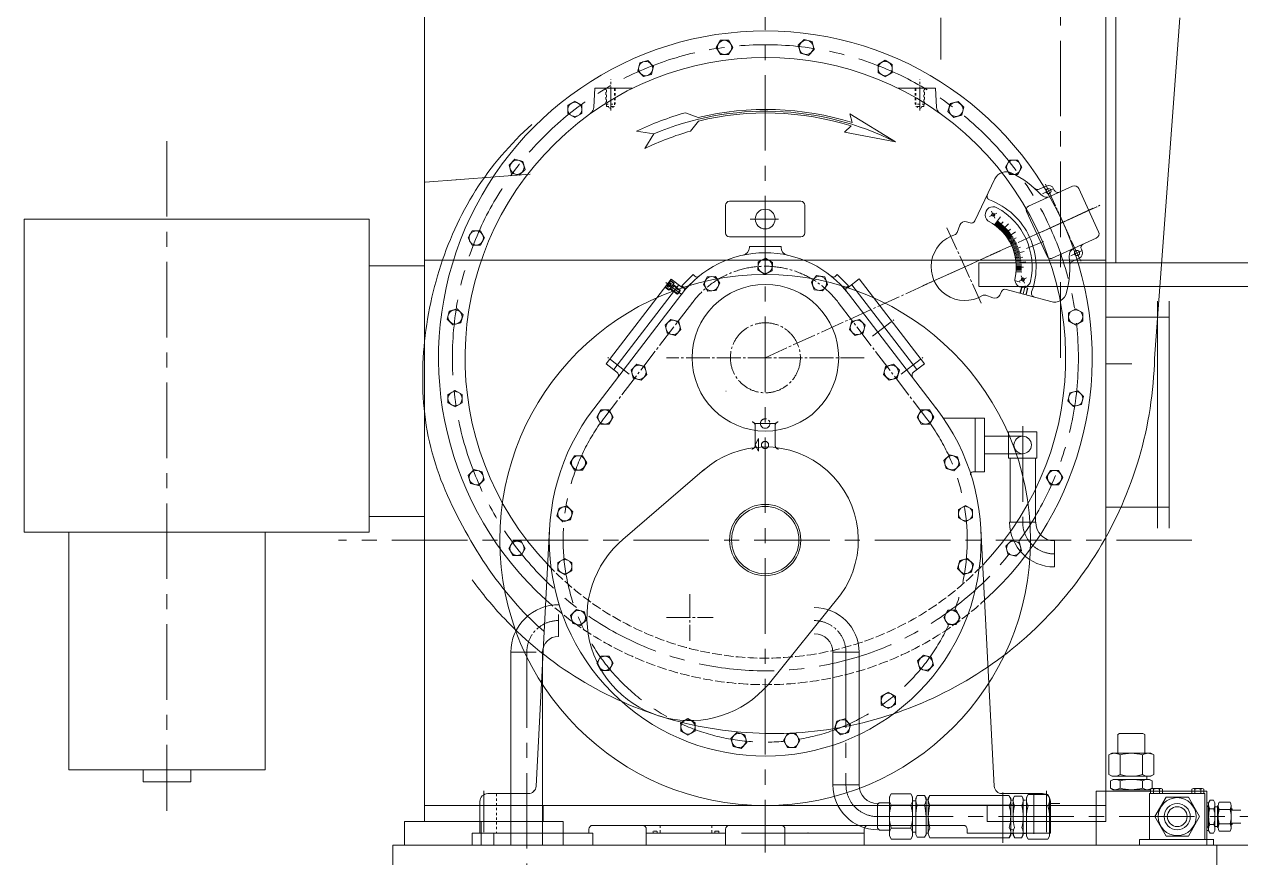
# Model space of a CAD drawing. Header units: inches. Extents: x 0 to 26418, y 0 to 20128.
# Drawn here: x 5427 to 6962, y 3793 to 4846 of the extents above; entities that cross this region are included whole.
import ezdxf

# ---------------------------------------------------------------- set-up
doc = ezdxf.new("R2010")
doc.units = ezdxf.units.IN
doc.header["$MEASUREMENT"] = 0
for name, pattern in [('ACAD_ISO02W100', [15, 12, -3]), ('CENTER', [50.8, 31.75, -6.35, 6.35, -6.35]), ('EB_DASH', [6, 3, -3]), ('EB_DASHDOT', [39, 30, -3, 3, -3]), ('EB_DASHDOTDOT', [45, 30, -3, 3, -3, 3, -3])]:
    doc.linetypes.add(name, pattern=pattern)
for name, color, linetype, lineweight in [('CAXA0', 7, 'Continuous', 5), ('CAXA1', 5, 'CENTER', 5), ('CAXAEB0', 7, 'Continuous', 5), ('CAXA中心线层', 5, 'CENTER', 5), ('CAXA细实线层', 7, 'Continuous', 5), ('CAXA虚线层', 96, 'EB_DASH', 5)]:
    doc.layers.add(name, color=color, linetype=linetype, lineweight=lineweight)

msp = doc.modelspace()

# ---------------------------------------------------------------- linework, layer by layer
at = {"color": 7, "lineweight": 5}
for p, q in [((6804.47, 5545.35), (6804.47, 4545.35)), ((5932.07, 3840.35), (5932.07, 5445.35)), ((6792.07, 3840.35), (6792.07, 5445.35)), ((6305.58, 4825.97), (6300.39, 4816.97)), ((6315.97, 4825.97), (6305.58, 4825.97)), ((6321.17, 4816.97), (6315.97, 4825.97)), ((6411.2, 4827.01), (6403.86, 4819.66)), ((6421.24, 4824.32), (6411.2, 4827.01)), ((6423.93, 4814.28), (6421.24, 4824.32)), ((6300.39, 4816.97), (6305.58, 4807.97)), ((6305.58, 4807.97), (6315.97, 4807.97)), ((6315.97, 4807.97), (6321.17, 4816.97)), ((6403.86, 4819.66), (6406.54, 4809.63)), ((6406.54, 4809.63), (6416.58, 4806.94)), ((6416.58, 4806.94), (6423.93, 4814.28)), ((6203.83, 4797.63), (6201.14, 4787.6)), ((6213.87, 4800.32), (6203.83, 4797.63)), ((6221.21, 4792.98), (6213.87, 4800.32)), ((6218.52, 4782.94), (6221.21, 4792.98)), ((6513.5, 4800.68), (6504.5, 4795.48)), ((6504.5, 4795.48), (6504.5, 4785.09)), ((6522.5, 4795.48), (6513.5, 4800.68)), ((6522.5, 4785.09), (6522.5, 4795.48)), ((6201.14, 4787.6), (6208.49, 4780.25)), ((6208.49, 4780.25), (6218.52, 4782.94)), ((6504.5, 4785.09), (6513.5, 4779.89)), ((6513.5, 4779.89), (6522.5, 4785.09)), ((6121.87, 4749.12), (6112.87, 4743.92)), ((6112.87, 4743.92), (6112.87, 4733.53)), ((6130.87, 4743.92), (6121.87, 4749.12)), ((6130.87, 4733.53), (6130.87, 4743.92)), ((6595.45, 4746.08), (6592.76, 4736.04)), ((6605.49, 4748.77), (6595.45, 4746.08)), ((6612.83, 4741.42), (6605.49, 4748.77)), ((6112.87, 4733.53), (6121.87, 4728.34)), ((6121.87, 4728.34), (6130.87, 4733.53)), ((6592.76, 4736.04), (6600.11, 4728.69)), ((6600.11, 4728.69), (6610.14, 4731.38)), ((6610.14, 4731.38), (6612.83, 4741.42)), ((6046.27, 4675.85), (6038.92, 4668.5)), ((6038.92, 4668.5), (6041.61, 4658.47)), ((6056.31, 4673.16), (6046.27, 4675.85)), ((6059, 4663.12), (6056.31, 4673.16)), ((6670.51, 4674.81), (6665.32, 4665.81)), ((6680.91, 4674.81), (6670.51, 4674.81)), ((6686.1, 4665.81), (6680.91, 4674.81)), ((6041.61, 4658.47), (6051.65, 4655.78)), ((6051.65, 4655.78), (6059, 4663.12)), ((6665.32, 4665.81), (6670.51, 4656.81)), ((6670.51, 4656.81), (6680.91, 4656.81)), ((6680.91, 4656.81), (6686.1, 4665.81)), ((5862.07, 4600.35), (5427.07, 4600.35)), ((5427.07, 4600.35), (5427.07, 4205.35)), ((5862.07, 4205.35), (5862.07, 4600.35)), ((5992.21, 4585.51), (5987.01, 4576.51)), ((5987.01, 4576.51), (5992.21, 4567.51)), ((6002.6, 4585.51), (5992.21, 4585.51)), ((6007.8, 4576.51), (6002.6, 4585.51)), ((6002.6, 4567.51), (6007.8, 4576.51)), ((5992.21, 4567.51), (6002.6, 4567.51)), ((6792.07, 4548.63), (5932.07, 4548.63)), ((6353.35, 4546.51), (6352.81, 4536.14)), ((6362.61, 4551.23), (6353.35, 4546.51)), ((6371.33, 4545.57), (6362.61, 4551.23)), ((6370.78, 4535.19), (6371.33, 4545.57)), ((7232.07, 4545.35), (6631.82, 4545.35)), ((6631.82, 4545.35), (6631.82, 4515.35)), ((5932.07, 4541.25), (5862.07, 4541.25)), ((6352.81, 4536.14), (6361.52, 4530.48)), ((6361.52, 4530.48), (6370.78, 4535.19)), ((6426.88, 4529.03), (6420.34, 4520.95)), ((6437.15, 4527.4), (6426.88, 4529.03)), ((6288.78, 4527.51), (6284.06, 4518.25)), ((6284.06, 4518.25), (6289.72, 4509.54)), ((6299.16, 4528.06), (6288.78, 4527.51)), ((6304.82, 4519.34), (6299.16, 4528.06)), ((6300.1, 4510.08), (6304.82, 4519.34)), ((6420.34, 4520.95), (6424.07, 4511.25)), ((6434.33, 4509.63), (6440.87, 4517.7)), ((6440.87, 4517.7), (6437.15, 4527.4)), ((7232.07, 4515.35), (6632.07, 4515.35)), ((6289.72, 4509.54), (6300.1, 4510.08)), ((6424.07, 4511.25), (6434.33, 4509.63)), ((5963.37, 4484.26), (5960.68, 4474.22)), ((5973.4, 4486.95), (5963.37, 4484.26)), ((5980.75, 4479.6), (5973.4, 4486.95)), ((6753.96, 4487.3), (6744.96, 4482.11)), ((6762.96, 4482.11), (6753.96, 4487.3)), ((6857.07, 4496.64), (6857.07, 4210.28)), ((6872.07, 4496.64), (6872.07, 4210.28)), ((5960.68, 4474.22), (5968.03, 4466.87)), ((5968.03, 4466.87), (5978.06, 4469.56)), ((5978.06, 4469.56), (5980.75, 4479.6)), ((6235.73, 4466.29), (6243.08, 4473.64)), ((6243.08, 4473.64), (6253.12, 4470.95)), ((6253.12, 4470.95), (6255.81, 4460.91)), ((6471.03, 4470.95), (6468.34, 4460.91)), ((6481.06, 4473.64), (6471.03, 4470.95)), ((6488.41, 4466.29), (6481.06, 4473.64)), ((6744.96, 4482.11), (6744.96, 4471.72)), ((6744.96, 4471.72), (6753.96, 4466.52)), ((6753.96, 4466.52), (6762.96, 4471.72)), ((6762.96, 4471.72), (6762.96, 4482.11)), ((6872.07, 4476.57), (6792.07, 4476.57)), ((6238.42, 4456.26), (6235.73, 4466.29)), ((6248.46, 4453.57), (6238.42, 4456.26)), ((6255.81, 4460.91), (6248.46, 4453.57)), ((6468.34, 4460.91), (6475.68, 4453.57)), ((6475.68, 4453.57), (6485.72, 4456.26)), ((6485.72, 4456.26), (6488.41, 4466.29)), ((6192.73, 4409.79), (6200.08, 4417.14)), ((6195.42, 4399.75), (6192.73, 4409.79)), ((6200.08, 4417.14), (6210.12, 4414.45)), ((6210.12, 4414.45), (6212.81, 4404.41)), ((6514.02, 4414.45), (6511.33, 4404.41)), ((6524.06, 4417.14), (6514.02, 4414.45)), ((6531.41, 4409.79), (6524.06, 4417.14)), ((6528.72, 4399.75), (6531.41, 4409.79)), ((6791.95, 4417.91), (6824.95, 4417.91)), ((6205.46, 4397.06), (6195.42, 4399.75)), ((6212.81, 4404.41), (6205.46, 4397.06)), ((6511.33, 4404.41), (6518.68, 4397.06)), ((6518.68, 4397.06), (6528.72, 4399.75)), ((5970.71, 4384.19), (5961.71, 4378.99)), ((5961.71, 4378.99), (5961.71, 4368.6)), ((5979.71, 4378.99), (5970.71, 4384.19)), ((5979.71, 4368.6), (5979.71, 4378.99)), ((6746.61, 4381.14), (6743.92, 4371.11)), ((6756.65, 4383.83), (6746.61, 4381.14)), ((6763.99, 4376.49), (6756.65, 4383.83)), ((6761.3, 4366.45), (6763.99, 4376.49)), ((5961.71, 4368.6), (5970.71, 4363.4)), ((5970.71, 4363.4), (5979.71, 4368.6)), ((6743.92, 4371.11), (6751.27, 4363.76)), ((6751.27, 4363.76), (6761.3, 4366.45)), ((6149.42, 4350.56), (6154.62, 4359.56)), ((6154.62, 4341.56), (6149.42, 4350.56)), ((6154.62, 4359.56), (6165.01, 4359.56)), ((6165.01, 4359.56), (6170.21, 4350.56)), ((6170.21, 4350.56), (6165.01, 4341.56)), ((6559.13, 4359.56), (6553.93, 4350.56)), ((6553.93, 4350.56), (6559.13, 4341.56)), ((6569.52, 4359.56), (6559.13, 4359.56)), ((6574.72, 4350.56), (6569.52, 4359.56)), ((6569.52, 4341.56), (6574.72, 4350.56)), ((6165.01, 4341.56), (6154.62, 4341.56)), ((6559.13, 4341.56), (6569.52, 4341.56)), ((6121.23, 4301.72), (6116.04, 4292.72)), ((6131.62, 4301.72), (6121.23, 4301.72)), ((6136.82, 4292.72), (6131.62, 4301.72)), ((6594.95, 4302.96), (6587.6, 4295.61)), ((6604.99, 4300.27), (6594.95, 4302.96)), ((6607.68, 4290.23), (6604.99, 4300.27)), ((5994.71, 4284.23), (5987.36, 4276.88)), ((6004.75, 4281.54), (5994.71, 4284.23)), ((6116.04, 4292.72), (6121.23, 4283.72)), ((6121.23, 4283.72), (6131.62, 4283.72)), ((6131.62, 4283.72), (6136.82, 4292.72)), ((6587.6, 4295.61), (6590.29, 4285.57)), ((6590.29, 4285.57), (6600.33, 4282.88)), ((6600.33, 4282.88), (6607.68, 4290.23)), ((6722.07, 4283.19), (6716.88, 4274.19)), ((6732.46, 4283.19), (6722.07, 4283.19)), ((6737.66, 4274.19), (6732.46, 4283.19)), ((5987.36, 4276.88), (5990.05, 4266.85)), ((6000.09, 4264.16), (6007.44, 4271.5)), ((6007.44, 4271.5), (6004.75, 4281.54)), ((6716.88, 4274.19), (6722.07, 4265.19)), ((6732.46, 4265.19), (6737.66, 4274.19)), ((5990.05, 4266.85), (6000.09, 4264.16)), ((6722.07, 4265.19), (6732.46, 4265.19)), ((6111.92, 4238.45), (6101.88, 4235.76)), ((6119.26, 4231.1), (6111.92, 4238.45)), ((6614.9, 4239.02), (6605.9, 4233.82)), ((6623.9, 4233.82), (6614.9, 4239.02)), ((6872.07, 4236.98), (6792.07, 4236.98)), ((5932.07, 4224.93), (5862.07, 4224.93)), ((6101.88, 4235.76), (6099.19, 4225.72)), ((6099.19, 4225.72), (6106.54, 4218.37)), ((6116.57, 4221.06), (6119.26, 4231.1)), ((6605.9, 4233.82), (6605.9, 4223.43)), ((6605.9, 4223.43), (6614.9, 4218.23)), ((6614.9, 4218.23), (6623.9, 4223.43)), ((6623.9, 4223.43), (6623.9, 4233.82)), ((6106.54, 4218.37), (6116.57, 4221.06)), ((5427.07, 4205.35), (5862.07, 4205.35)), ((5483.25, 4205.35), (5483.25, 3905.35)), ((5730.9, 4205.35), (5730.9, 3905.35)), ((6043.76, 4193.89), (6038.57, 4184.89)), ((6054.16, 4193.89), (6043.76, 4193.89)), ((6059.35, 4184.89), (6054.16, 4193.89)), ((6673.02, 4194.93), (6665.67, 4187.58)), ((6683.06, 4192.24), (6673.02, 4194.93)), ((6685.75, 4182.2), (6683.06, 4192.24)), ((6038.57, 4184.89), (6043.76, 4175.89)), ((6043.76, 4175.89), (6054.16, 4175.89)), ((6054.16, 4175.89), (6059.35, 4184.89)), ((6665.67, 4187.58), (6668.36, 4177.54)), ((6668.36, 4177.54), (6678.4, 4174.85)), ((6678.4, 4174.85), (6685.75, 4182.2)), ((6109.25, 4172.23), (6100.25, 4167.03)), ((6100.25, 4167.03), (6100.25, 4156.64)), ((6118.25, 4167.03), (6109.25, 4172.23)), ((6118.25, 4156.64), (6118.25, 4167.03)), ((6607.58, 4169.4), (6604.89, 4159.36)), ((6617.61, 4172.09), (6607.58, 4169.4)), ((6624.96, 4164.74), (6617.61, 4172.09)), ((6622.27, 4154.7), (6624.96, 4164.74)), ((6100.25, 4156.64), (6109.25, 4151.44)), ((6109.25, 4151.44), (6118.25, 4156.64)), ((6604.89, 4159.36), (6612.23, 4152.01)), ((6612.23, 4152.01), (6622.27, 4154.7)), ((6123.82, 4107.58), (6116.47, 4100.23)), ((6116.47, 4100.23), (6119.16, 4090.19)), ((6133.86, 4104.89), (6123.82, 4107.58)), ((6136.55, 4094.85), (6133.86, 4104.89)), ((6592.52, 4106.74), (6587.33, 4097.74)), ((6602.92, 4106.74), (6592.52, 4106.74)), ((6608.11, 4097.74), (6602.92, 4106.74)), ((6119.16, 4090.19), (6129.2, 4087.5)), ((6129.2, 4087.5), (6136.55, 4094.85)), ((6587.33, 4097.74), (6592.52, 4088.74)), ((6592.52, 4088.74), (6602.92, 4088.74)), ((6602.92, 4088.74), (6608.11, 4097.74)), ((6154.63, 4048.9), (6149.43, 4039.9)), ((6149.43, 4039.9), (6154.63, 4030.9)), ((6165.02, 4048.9), (6154.63, 4048.9)), ((6170.22, 4039.9), (6165.02, 4048.9)), ((6165.02, 4030.9), (6170.22, 4039.9)), ((6561.77, 4050.11), (6554.42, 4042.76)), ((6554.42, 4042.76), (6557.11, 4032.72)), ((6571.81, 4047.42), (6561.77, 4050.11)), ((6567.15, 4030.03), (6574.5, 4037.38)), ((6574.5, 4037.38), (6571.81, 4047.42)), ((6154.63, 4030.9), (6165.02, 4030.9)), ((6557.11, 4032.72), (6567.15, 4030.03)), ((6517.41, 4003.37), (6508.41, 3998.17)), ((6508.41, 3998.17), (6508.41, 3987.78)), ((6526.41, 3998.17), (6517.41, 4003.37)), ((6526.41, 3987.78), (6526.41, 3998.17)), ((6508.41, 3987.78), (6517.41, 3982.59)), ((6517.41, 3982.59), (6526.41, 3987.78)), ((6264.59, 3969.98), (6255.59, 3964.78)), ((6255.59, 3964.78), (6255.59, 3954.39)), ((6273.59, 3964.78), (6264.59, 3969.98)), ((6273.59, 3954.39), (6273.59, 3964.78)), ((6452.42, 3967.02), (6449.73, 3956.98)), ((6462.46, 3969.71), (6452.42, 3967.02)), ((6469.8, 3962.36), (6462.46, 3969.71)), ((6467.11, 3952.32), (6469.8, 3962.36)), ((6255.59, 3954.39), (6264.59, 3949.19)), ((6264.59, 3949.19), (6273.59, 3954.39)), ((6326.21, 3952.42), (6318.86, 3945.07)), ((6336.25, 3949.73), (6326.21, 3952.42)), ((6338.94, 3939.69), (6336.25, 3949.73)), ((6390.27, 3951.41), (6385.08, 3942.41)), ((6400.67, 3951.41), (6390.27, 3951.41)), ((6405.86, 3942.41), (6400.67, 3951.41)), ((6449.73, 3956.98), (6457.08, 3949.63)), ((6457.08, 3949.63), (6467.11, 3952.32)), ((6318.86, 3945.07), (6321.55, 3935.03)), ((6321.55, 3935.03), (6331.59, 3932.34)), ((6331.59, 3932.34), (6338.94, 3939.69)), ((6385.08, 3942.41), (6390.27, 3933.41)), ((6390.27, 3933.41), (6400.67, 3933.41)), ((6400.67, 3933.41), (6405.86, 3942.41)), ((5730.9, 3905.35), (5483.25, 3905.35)), ((5577.07, 3890.35), (5577.07, 3905.35)), ((5637.07, 3905.35), (5637.07, 3890.35)), ((5637.07, 3890.35), (5577.07, 3890.35)), ((6792.07, 3860.35), (5932.07, 3860.35)), ((6082.07, 3840.35), (6082.07, 3860.35)), ((6642.07, 3840.35), (6642.07, 3860.35)), ((5907.07, 3840.35), (6107.07, 3840.35)), ((5907.07, 3840.35), (5907.07, 3810.35)), ((6082.07, 3840.35), (5932.07, 3840.35)), ((6107.07, 3840.35), (6107.07, 3810.35)), ((6792.07, 3840.35), (6642.07, 3840.35)), ((6822.07, 3810.35), (7072.07, 3810.35))]:
    msp.add_line(p, q, dxfattribs=at)
for centre, radius in [((6310.78, 4816.97), 9), ((6413.89, 4816.97), 9), ((6211.18, 4790.29), 9), ((6513.5, 4790.29), 9), ((6121.87, 4738.73), 9), ((6602.8, 4738.73), 9), ((6048.96, 4665.81), 9), ((6675.71, 4665.81), 9), ((5997.4, 4576.51), 9), ((6362.07, 4540.85), 9), ((6362.07, 4195.35), 335), ((6294.44, 4518.8), 9), ((6430.61, 4519.33), 9), ((5970.71, 4476.91), 9), ((6753.96, 4476.91), 9), ((6245.77, 4463.6), 9), ((6478.37, 4463.6), 9), ((6202.77, 4407.1), 9), ((6521.37, 4407.1), 9), ((5970.71, 4373.8), 9), ((6753.96, 4373.8), 9), ((6159.81, 4350.56), 9), ((6564.33, 4350.56), 9), ((6126.43, 4292.72), 9), ((6597.64, 4292.92), 9), ((5997.4, 4274.19), 9), ((6727.27, 4274.19), 9), ((6109.23, 4228.41), 9), ((6362.07, 4195.35), 45), ((6362.07, 4195.35), 42.5), ((6614.9, 4228.62), 9), ((6048.96, 4184.89), 9), ((6675.71, 4184.89), 9), ((6109.25, 4161.84), 9), ((6614.92, 4162.05), 9), ((6126.51, 4097.54), 9), ((6597.72, 4097.74), 9), ((6159.82, 4039.9), 9), ((6564.46, 4040.07), 9), ((6517.41, 3992.98), 9), ((6264.59, 3959.58), 9), ((6459.77, 3959.67), 9), ((6328.9, 3942.38), 9), ((6395.47, 3942.41), 9)]:
    msp.add_circle(centre, radius, dxfattribs=at)
at = {"color": 7, "linetype": 'ACAD_ISO02W100', "lineweight": 5}
for radius, start, end in [(379, 223.53538, 316.35627), (412.5, 227.79919, 312.10754)]:
    msp.add_arc((6362.34, 4425.35), radius, start, end, dxfattribs=at)
at = {"layer": 'CAXA0', "color": 7, "lineweight": 5}
for p, q in [((6853.53, 4424.32), (6885.29, 4854.35)), ((6147.07, 4765.35), (6145.82, 4741.46)), ((6147.07, 4765.35), (6194.35, 4765.35)), ((6577.07, 4765.35), (6529.79, 4765.35)), ((6577.07, 4765.35), (6578.32, 4741.46)), ((6065.59, 4656.92), (5933.07, 4647.14)), ((6626.78, 4598.19), (6651.88, 4651.01)), ((6749.98, 4641.85), (6694.5, 4616.47)), ((6716.87, 4642.1), (6707.8, 4637.95)), ((6726.15, 4638.64), (6726.98, 4636.83)), ((6757.93, 4638.89), (6782.89, 4584.32)), ((6407.07, 4622.85), (6317.07, 4622.85)), ((6312.07, 4617.85), (6312.07, 4582.85)), ((6412.07, 4617.85), (6412.07, 4582.85)), ((6692.04, 4609.84), (6717.83, 4553.46)), ((6607.54, 4592.58), (6604.19, 4583.58)), ((6615.97, 4596.89), (6620.94, 4595.52)), ((6407.07, 4577.85), (6317.07, 4577.85)), ((6779.93, 4576.37), (6724.45, 4551)), ((6761.92, 4560.44), (6761.09, 4562.26)), ((6758.47, 4551.16), (6749.39, 4547.01)), ((6271.2, 4530.36), (6257.06, 4516.22)), ((6273.13, 4528.44), (6271.2, 4530.36)), ((6451.01, 4528.44), (6452.93, 4530.36)), ((6452.93, 4530.36), (6467.07, 4516.22)), ((6243.58, 4524.74), (6161.46, 4417.6)), ((6171.14, 4410.51), (6253.11, 4517.44)), ((6235.62, 4514.47), (6240.38, 4510.82)), ((6240.38, 4510.82), (6247.07, 4519.55)), ((6242.31, 4523.2), (6247.07, 4519.55)), ((6257.48, 4514.09), (6243.58, 4524.74)), ((6245.86, 4517.96), (6250.67, 4514.27)), ((6258.98, 4514.29), (6257.06, 4516.22)), ((6465.15, 4514.29), (6467.07, 4516.22)), ((6466.93, 4514.21), (6480.82, 4524.86)), ((6553.26, 4410.62), (6471.3, 4517.56)), ((6480.82, 4524.86), (6562.95, 4417.71)), ((6256.9, 4505.96), (6145.8, 4361)), ((6241.6, 4512.4), (6246.42, 4508.71)), ((6467.22, 4505.97), (6578.34, 4361.02)), ((6649.52, 4500.83), (6640.51, 4504.18)), ((6658.28, 4504.38), (6660.49, 4509.04)), ((6666.34, 4511.71), (6722.71, 4496.17)), ((6174.95, 4407.26), (6161.46, 4417.6)), ((6549.46, 4407.37), (6562.95, 4417.71)), ((6586.46, 4349.35), (6627.11, 4349.35)), ((6627.07, 4349.35), (6627.07, 4281.35)), ((6627.08, 4349.35), (6627.08, 4281.35)), ((6639.07, 4349.35), (6639.07, 4281.35)), ((6627.08, 4341.35), (6627.08, 4289.35)), ((6669.07, 4331.85), (6669.07, 4298.85)), ((6705.07, 4331.85), (6669.07, 4331.85)), ((6700.58, 4331.85), (6680.08, 4331.85)), ((6705.07, 4331.85), (6705.07, 4298.85)), ((6705.07, 4298.85), (6669.07, 4298.85)), ((6285.64, 4284.59), (6182.51, 4196.25)), ((6624.16, 4281.35), (6627.11, 4281.35)), ((6089.95, 4209.49), (6072.93, 3884.83)), ((6634.2, 4209.49), (6651.22, 3884.83)), ((6457.25, 4126.19), (6365.78, 4012.83)), ((6041.14, 4054.02), (6041.14, 3810.35)), ((6081.09, 4053.75), (6081.09, 3810.35)), ((6447.53, 4053.71), (6480.53, 4053.71)), ((6447.53, 4053.71), (6447.53, 3886.37)), ((6480.53, 4053.71), (6480.53, 3886.37)), ((6809.41, 3951.33), (6807.08, 3949.99)), ((6807.08, 3949.99), (6807.08, 3926.33)), ((6838.74, 3951.33), (6809.41, 3951.33)), ((6838.74, 3951.33), (6841.08, 3949.99)), ((6841.08, 3949.99), (6841.08, 3926.33)), ((6799.57, 3926.33), (6795.78, 3924.14)), ((6795.78, 3924.14), (6795.78, 3899.52)), ((6799.57, 3926.33), (6807.08, 3926.33)), ((6848.59, 3926.33), (6799.57, 3926.33)), ((6809.93, 3924.14), (6809.93, 3899.52)), ((6838.24, 3924.14), (6838.24, 3899.52)), ((6848.59, 3926.33), (6852.38, 3924.14)), ((6852.38, 3924.14), (6852.38, 3899.52)), ((6848.59, 3897.33), (6852.38, 3899.52)), ((6480.53, 3886.37), (6447.53, 3886.37)), ((6801.07, 3893.33), (6797.77, 3891.43)), ((6797.77, 3891.43), (6797.77, 3882.24)), ((6799.57, 3897.33), (6848.59, 3897.33)), ((6801.08, 3893.33), (6847.08, 3893.33)), ((6809.93, 3891.43), (6809.93, 3882.24)), ((6838.24, 3891.43), (6838.24, 3882.24)), ((6843.58, 3897.33), (6843.58, 3893.33)), ((6847.08, 3893.33), (6850.38, 3891.43)), ((6850.38, 3891.43), (6850.38, 3882.24)), ((6519.03, 3871.17), (6521.22, 3874.96)), ((6519.03, 3871.17), (6519.03, 3863.66)), ((6519.03, 3846.66), (6519.03, 3871.17)), ((6521.22, 3874.96), (6545.84, 3874.96)), ((6548.03, 3871.17), (6545.84, 3874.96)), ((6548.03, 3866.16), (6548.03, 3871.17)), ((6548.03, 3871.17), (6548.03, 3821.56)), ((6552.03, 3869.66), (6553.94, 3872.96)), ((6552.03, 3846.65), (6552.03, 3869.66)), ((6552.03, 3866.16), (6552.03, 3869.66)), ((6552.03, 3869.66), (6552.03, 3846.66)), ((6553.94, 3872.96), (6563.13, 3872.96)), ((6565.03, 3869.66), (6563.13, 3872.96)), ((6565.03, 3869.66), (6565.03, 3863.16)), ((6565.03, 3830.15), (6565.03, 3869.66)), ((6567.93, 3869.66), (6569.84, 3872.96)), ((6567.93, 3846.65), (6567.93, 3869.66)), ((6567.93, 3869.66), (6567.93, 3846.66)), ((6567.93, 3866.16), (6567.93, 3869.66)), ((6670.05, 3872.96), (6569.84, 3872.96)), ((6661.2, 3875.35), (6712.07, 3875.35)), ((6662.07, 3876.79), (6662.07, 3813.29)), ((6671.96, 3869.07), (6670.05, 3872.37)), ((6671.96, 3846.07), (6671.96, 3869.07)), ((6671.96, 3869.07), (6671.96, 3862.57)), ((6671.96, 3830.65), (6671.96, 3869.07)), ((6674.83, 3869.07), (6676.74, 3872.37)), ((6674.83, 3846.07), (6674.83, 3869.07)), ((6674.83, 3865.57), (6674.83, 3869.07)), ((6674.83, 3869.07), (6674.83, 3846.07)), ((6674.83, 3846.07), (6674.83, 3869.07)), ((6685.93, 3872.37), (6676.74, 3872.37)), ((6687.83, 3869.07), (6685.93, 3872.37)), ((6687.83, 3846.07), (6687.83, 3869.07)), ((6687.83, 3869.07), (6687.83, 3862.57)), ((6687.83, 3829.57), (6687.83, 3869.07)), ((6691.86, 3870.58), (6694.05, 3874.37)), ((6691.86, 3865.57), (6691.86, 3870.58)), ((6691.86, 3870.58), (6691.86, 3826.57)), ((6718.67, 3874.37), (6694.05, 3874.37)), ((6701.05, 3874.77), (6701.05, 3824.77)), ((6720.86, 3870.58), (6718.67, 3874.37)), ((6720.86, 3870.58), (6720.86, 3863.07)), ((6720.86, 3846.07), (6720.86, 3870.58)), ((6919.63, 3878.34), (6779.63, 3878.34)), ((6779.63, 3878.34), (6779.63, 3810.33)), ((6801.07, 3880.34), (6797.77, 3882.24)), ((6847.08, 3880.34), (6801.08, 3880.34)), ((6847.08, 3880.34), (6850.38, 3882.24)), ((6917.08, 3875.33), (6847.08, 3875.33)), ((6847.08, 3875.33), (6847.08, 3817.33)), ((6867.93, 3870.84), (6853.78, 3846.34)), ((6896.23, 3870.84), (6867.93, 3870.84)), ((6910.38, 3846.34), (6896.23, 3870.84)), ((6917.08, 3875.33), (6917.08, 3817.33)), ((6919.63, 3878.34), (6919.63, 3810.33)), ((6002.07, 3865.35), (6002.07, 3824.92)), ((6506.03, 3863.66), (6519.03, 3863.66)), ((6521.22, 3860.81), (6545.84, 3860.81)), ((6548.03, 3866.16), (6552.03, 3866.16)), ((6553.94, 3860.81), (6563.13, 3860.81)), ((6567.93, 3867.65), (6565, 3867.65)), ((6567.93, 3825.65), (6567.93, 3867.65)), ((6569.84, 3860.81), (6670.05, 3860.81)), ((6674.86, 3867.07), (6671.93, 3867.07)), ((6674.83, 3862.57), (6671.96, 3861.49)), ((6676.74, 3860.22), (6685.93, 3860.22)), ((6690.73, 3867.07), (6687.8, 3867.07)), ((6718.67, 3860.22), (6694.05, 3860.22)), ((6733.86, 3863.07), (6720.86, 3863.07)), ((6722.07, 3865.35), (6722.07, 3825.35)), ((6921.68, 3863.81), (6919.68, 3863.81)), ((6919.68, 3831.59), (6919.68, 3861.38)), ((6919.68, 3858.81), (6921.68, 3859.78)), ((6921.68, 3863.81), (6923.57, 3867.09)), ((6921.68, 3864.31), (6921.68, 3828.31)), ((6921.68, 3843.31), (6921.68, 3863.81)), ((6921.68, 3831.59), (6921.68, 3861.38)), ((6921.68, 3861.03), (6921.68, 3846.31)), ((6928.22, 3856.13), (6923.17, 3856.13)), ((6928.18, 3856.13), (6923.17, 3856.13)), ((6923.57, 3867.09), (6927.78, 3867.09)), ((6929.72, 3863.74), (6927.78, 3867.09)), ((6929.72, 3863.74), (6929.72, 3828.88)), ((6932.72, 3858.61), (6929.76, 3858.61)), ((6932.72, 3832.81), (6932.72, 3859.81)), ((6932.72, 3859.81), (6933.73, 3859.81)), ((6932.76, 3859.81), (6933.72, 3859.81)), ((6933.72, 3860.17), (6933.72, 3846.31)), ((6950.26, 3860.17), (6950.26, 3832.45)), ((6950.26, 3856.31), (6951.26, 3856.31)), ((6951.26, 3856.31), (6951.26, 3854.31)), ((6951.26, 3854.31), (6962.26, 3854.31)), ((6519.03, 3822.15), (6519.03, 3846.36)), ((6552.03, 3823.66), (6552.03, 3846.36)), ((6720.86, 3821.57), (6720.86, 3846.07)), ((6853.78, 3846.34), (6867.93, 3821.83)), ((6896.23, 3821.83), (6910.38, 3846.34)), ((6933.72, 3832.45), (6933.72, 3846.31)), ((6951.26, 3838.31), (6951.26, 3836.31)), ((6951.26, 3838.31), (6962.26, 3838.31)), ((6144.57, 3825.35), (5992.07, 3825.35)), ((6107.07, 3825.35), (6002.07, 3825.35)), ((6019.57, 3825.35), (6019.57, 3810.35)), ((6102.11, 3825.36), (6029.61, 3825.36)), ((6040.6, 3825.35), (6029.61, 3825.35)), ((6102.11, 3825.36), (6034.61, 3825.36)), ((6139.57, 3830.35), (6139.57, 3825.35)), ((6144.37, 3835.35), (6612.07, 3835.35)), ((6579.57, 3835.35), (6144.57, 3835.35)), ((6144.57, 3825.35), (6144.57, 3810.35)), ((6212.07, 3830.35), (6212.07, 3825.35)), ((6212.07, 3825.35), (6312.07, 3825.35)), ((6312.07, 3830.35), (6312.07, 3825.35)), ((6332.07, 3825.35), (6365.06, 3825.35)), ((6362.07, 3825.35), (6487.07, 3825.35)), ((6387.07, 3830.35), (6387.07, 3810.35)), ((6487.07, 3830.35), (6487.07, 3810.35)), ((6506.03, 3829.07), (6519.03, 3829.07)), ((6521.22, 3831.92), (6545.84, 3831.92)), ((6548.03, 3826.57), (6552.03, 3826.57)), ((6552.03, 3823.66), (6553.94, 3820.36)), ((6565.03, 3823.66), (6563.13, 3820.36)), ((6565.03, 3823.66), (6565.03, 3830.16)), ((6567.93, 3825.65), (6565.03, 3825.65)), ((6617.07, 3830.35), (6617.07, 3825.35)), ((6617.07, 3825.35), (6722.07, 3825.35)), ((6671.96, 3823.07), (6670.05, 3819.77)), ((6674.83, 3825.07), (6671.93, 3825.07)), ((6674.83, 3829.57), (6671.96, 3830.65)), ((6671.96, 3823.07), (6671.96, 3830.65)), ((6674.83, 3823.07), (6674.83, 3829.57)), ((6674.83, 3823.07), (6674.83, 3829.57)), ((6674.83, 3823.07), (6676.74, 3819.77)), ((6687.83, 3823.07), (6685.97, 3819.77)), ((6687.83, 3823.07), (6687.83, 3829.57)), ((6687.83, 3829.57), (6687.83, 3823.07)), ((6690.73, 3825.07), (6687.83, 3825.07)), ((6691.86, 3821.57), (6691.86, 3826.57)), ((6919.68, 3833.81), (6921.68, 3832.84)), ((6921.68, 3828.81), (6919.68, 3828.81)), ((6921.68, 3834.01), (6921.68, 3831.59)), ((6921.68, 3828.81), (6921.68, 3834.01)), ((6921.68, 3834.01), (6921.68, 3828.81)), ((6921.68, 3828.81), (6923.57, 3825.53)), ((6928.22, 3836.5), (6923.17, 3836.5)), ((6923.57, 3825.53), (6927.78, 3825.53)), ((6929.72, 3828.88), (6927.78, 3825.53)), ((6932.72, 3834.01), (6929.76, 3834.01)), ((6932.72, 3832.81), (6933.72, 3832.81)), ((6932.76, 3832.81), (6933.73, 3832.81)), ((6950.26, 3832.45), (6950.26, 3836.31)), ((6951.26, 3836.31), (6950.26, 3836.31)), ((5892.07, 3810.35), (7232.06, 3810.33)), ((5892.07, 3810.35), (5892.07, 3785.35)), ((6519.03, 3822.15), (6521.22, 3818.36)), ((6521.22, 3817.77), (6545.84, 3817.77)), ((6548.03, 3821.56), (6545.84, 3817.77)), ((6553.94, 3820.36), (6563.13, 3820.36)), ((6670.05, 3819.77), (6569.84, 3819.77)), ((6685.93, 3819.77), (6676.74, 3819.77)), ((6685.97, 3819.77), (6676.74, 3819.77)), ((6691.86, 3821.57), (6694.05, 3817.77)), ((6718.67, 3817.77), (6694.05, 3817.77)), ((6720.86, 3821.57), (6718.67, 3817.77)), ((6762.07, 3810.35), (6971.58, 3810.35)), ((6928.12, 3817.33), (6834.58, 3817.33)), ((6834.58, 3817.33), (6834.58, 3810.33)), ((6867.93, 3821.83), (6896.23, 3821.83)), ((6927.89, 3817.33), (6927.89, 3810.33)), ((6932.07, 3810.35), (6932.07, 3785.35))]:
    msp.add_line(p, q, dxfattribs=at)
for centre, radius in [((6719.78, 4635.73), 3.25), ((6362.07, 4600.35), 12.5), ((6649.75, 4605.9), 2), ((6649.75, 4605.9), 2), ((6755.56, 4557.53), 3.25), ((6362.33, 4425.35), 92.5), ((6687.22, 4524.07), 2), ((6687.07, 4315.35), 11), ((6882.08, 3846.34), 24), ((6882.08, 3846.34), 16.5), ((6882.08, 3846.34), 12.5)]:
    msp.add_circle(centre, radius, dxfattribs=at)
for centre, radius, start, end in [((6362.34, 4425.35), 412.5, 312.10754, 227.79919), ((6362.34, 4425.35), 379, 316.35627, 223.53538), ((6666.33, 4644.14), 16, 63.30517, 154.58114), ((6614, 4540.06), 132.5, 43.4139, 63.30517), ((6705.72, 4642.49), 5, 228.15933, 294.58113), ((6719.78, 4635.73), 7, 24.58114, 114.58112), ((6731.53, 4638.91), 5, 204.58114, 294.58114), ((6752.47, 4636.39), 6, 24.58114, 114.58114), ((6317.07, 4617.85), 5, 90, 180), ((6407.07, 4617.85), 5, 0, 90), ((6647.02, 4629.13), 5, 154.58113, 249.65741), ((6614, 4540.06), 90, 339.50486, 69.65741), ((6717.51, 4637.99), 10, 223.4139, 294.58114), ((6649.75, 4605.9), 10, 61.03297, 244.98894), ((6613.93, 4540.03), 85, 347.71124, 61.41278), ((6696.58, 4611.92), 5, 114.58114, 204.58114), ((6614.1, 4590.14), 7, 74.58113, 159.58114), ((6622.26, 4600.34), 5, 254.58114, 334.58114), ((6613.93, 4540.03), 65, 347.71124, 62.00558), ((6317.07, 4582.85), 5, 180, 270), ((6407.07, 4582.85), 5, 270, 0), ((6613.98, 4540.08), 42.5, 105.77658, 301.4095), ((6599.51, 4585.33), 5, 287.74282, 339.58112), ((6777.43, 4581.83), 6, 294.58114, 24.58114), ((6755.78, 4554.33), 10, 114.58114, 185.74836), ((6755.56, 4557.53), 7, 294.58115, 24.58114), ((6765.64, 4564.34), 5, 114.58114, 204.58114), ((6362.07, 4425.35), 132.5, 37.47275, 142.88333), ((6722.37, 4555.54), 5, 204.58114, 294.58114), ((6614, 4540.06), 132.5, 345.8571, 5.74837), ((6751.47, 4542.46), 5, 114.58114, 181.00294), ((6260.52, 4518.06), 5, 232.52943, 317.6051), ((6256.16, 4511.47), 4, 320.88674, 45), ((6275.96, 4531.26), 4, 225, 309.11307), ((6448.18, 4531.26), 4, 230.88693, 315), ((6463.89, 4518.17), 5, 222.3949, 307.47057), ((6467.98, 4511.47), 4, 135, 219.11326), ((6687.22, 4524.07), 10, 167.71124, 347.71124), ((6638.77, 4499.49), 5, 69.58115, 121.41945), ((6651.96, 4507.39), 7, 249.58113, 334.58114), ((6665.01, 4506.89), 5, 74.58114, 154.58114), ((6702.98, 4506.79), 5, 159.50485, 254.58114), ((6726.96, 4511.59), 16, 254.58114, 345.8571), ((6171.91, 4403.29), 5, 322.52943, 52.52943), ((6552.5, 4403.4), 5, 127.47057, 217.47057), ((6362.07, 4195.23), 272.5, 142.53058, 37.6954), ((6362.07, 4195.35), 117.5, 323.96957, 132.26458), ((6624.16, 4278.35), 3, 90, 197.95139), ((6727.07, 4217.86), 56.5, 180, 270), ((6727.07, 4217.86), 23.5, 180, 270), ((6267.07, 4097.52), 130, 130.23496, 319.36966), ((6101.17, 4053.75), 60.03, 89.17544, 180), ((6424.03, 4053.71), 56.5, 0, 90), ((6101.17, 4053.75), 20.08, 90, 180), ((6424.03, 4053.71), 23.5, 0, 90), ((6802.85, 3913.81), 12.53, 55.61575, 124.38425), ((6824.08, 3879.51), 46.83, 90, 107.58795), ((6824.09, 3879.51), 46.83, 72.41205, 90), ((6845.31, 3913.81), 12.53, 55.61575, 124.38425), ((6802.85, 3909.86), 12.53, 235.61575, 304.38425), ((6824.08, 3944.16), 46.83, 252.41205, 270), ((6824.09, 3944.16), 46.83, 270, 287.58795), ((6845.31, 3909.86), 12.53, 235.61575, 304.38425), ((6062.95, 3885.35), 10, 270, 357), ((6504.03, 3886.37), 56.5, 180, 270), ((6504.03, 3886.37), 23.5, 180, 270), ((6661.2, 3885.35), 10, 183, 270), ((6803.85, 3882.7), 10.64, 55.17482, 124.82518), ((6824.08, 3839.84), 53.5, 90, 105.33717), ((6824.09, 3839.84), 53.5, 74.66283, 90), ((6844.31, 3882.7), 10.64, 55.17482, 124.82518), ((6012.07, 3865.35), 10, 90, 180), ((6069.6, 3878.35), 1, 0, 90), ((6531.56, 3867.88), 12.53, 145.61575, 214.38425), ((6535.5, 3867.88), 12.53, 325.61575, 34.38425), ((6562.67, 3866.88), 10.64, 145.17482, 214.82518), ((6554.39, 3866.88), 10.64, 325.17482, 34.82518), ((6578.57, 3866.88), 10.64, 145.17482, 214.82518), ((6661.32, 3866.3), 10.64, 325.17482, 34.82518), ((6685.47, 3866.3), 10.64, 145.17482, 214.82518), ((6677.19, 3866.3), 10.64, 325.17482, 34.82518), ((6704.39, 3867.3), 12.53, 145.61575, 214.38425), ((6712.07, 3865.35), 10, 0, 90), ((6708.33, 3867.3), 12.53, 325.61575, 34.38425), ((6803.85, 3890.97), 10.64, 235.17482, 304.82518), ((6824.08, 3933.83), 53.5, 254.66283, 270), ((6824.09, 3933.83), 53.5, 270, 285.33717), ((6844.31, 3890.97), 10.64, 235.17482, 304.82518), ((6565.86, 3846.66), 46.83, 162.41205, 180), ((6501.2, 3846.66), 46.83, 0, 17.58795), ((6605.53, 3846.66), 53.5, 164.66283, 180), ((6511.53, 3846.66), 53.5, 0, 15.33717), ((6621.43, 3846.66), 53.5, 164.66283, 180), ((6618.46, 3846.07), 53.5, 0, 15.33717), ((6728.33, 3846.07), 53.5, 164.66283, 180), ((6634.33, 3846.07), 53.5, 0, 15.33717), ((6738.69, 3846.07), 46.83, 162.41205, 180), ((6674.03, 3846.07), 46.83, 0, 17.58795), ((6930.49, 3861.03), 8.81, 179.98251, 213.8509), ((6930.49, 3861.03), 8.81, 180, 213.85089), ((6954.68, 3846.31), 33, 162.69712, 197.30288), ((6954.68, 3846.31), 33, 162.69712, 180), ((6920.91, 3861.03), 8.81, 326.1491, 359.99999), ((6896.72, 3846.31), 33, 342.69712, 17.30288), ((6941.76, 3860.17), 8.05, 144.96996, 215.03004), ((6963.72, 3846.31), 30, 162.06607, 180), ((6942.21, 3860.17), 8.05, 324.96996, 35.03004), ((6920.26, 3846.31), 30, 0, 17.93393), ((6565.86, 3846.07), 46.83, 180, 197.58795), ((6501.2, 3846.07), 46.83, 342.41205, 0), ((6621.43, 3846.07), 53.5, 180, 195.33717), ((6618.46, 3846.65), 53.5, 344.66283, 0), ((6728.33, 3846.65), 53.5, 180, 195.33717), ((6634.33, 3846.65), 53.5, 344.66283, 0), ((6963.72, 3846.31), 30, 180, 197.93393), ((6920.26, 3846.31), 30, 342.06607, 0), ((6144.57, 3830.35), 5, 90, 180), ((6207.07, 3830.35), 5, 0, 90), ((6317.07, 3830.35), 5, 90, 180), ((6382.07, 3830.35), 5, 0, 90), ((6492.07, 3830.35), 5, 90, 180), ((6531.56, 3824.84), 12.53, 145.61575, 214.38425), ((6535.5, 3824.84), 12.53, 325.61575, 34.38425), ((6578.57, 3825.84), 10.64, 145.17482, 214.82518), ((6612.07, 3830.35), 5, 0, 90), ((6661.32, 3826.43), 10.64, 325.17482, 34.82518), ((6685.47, 3826.43), 10.64, 145.17482, 214.82518), ((6677.19, 3826.43), 10.64, 325.17482, 34.82518), ((6930.49, 3831.59), 8.81, 146.1491, 180.01749), ((6920.91, 3831.59), 8.81, 0, 33.85091), ((6941.76, 3832.45), 8.05, 144.96996, 215.03004)]:
    msp.add_arc(centre, radius, start, end, dxfattribs=at)
for points, knots in [([(6067.56, 4719.86), (6040.45, 4695.39), (5991.8, 4638.87), (5946.16, 4536.42), (5925.92, 4425.36), (5933.32, 4310.27), (5981.05, 4205.01), (6032.53, 4127.94), (6071.28, 4090.11), (6083.15, 4079.76)], [0, 0, 0, 0, 109.8829922, 220.9444768, 333.3112665, 447.1161044, 561.5093752, 676.6818167, 723.9177044, 723.9177044, 723.9177044, 723.9177044]), ([(5992.4, 4145.16), (6004.78, 4127.94), (6044.3, 4080.09), (6125.27, 4014.93), (6238.7, 3964.5), (6362.2, 3946), (6487.01, 3959.59), (6604.59, 4005.54), (6707.64, 4079.95), (6787.3, 4180.03), (6839.49, 4297.51), (6852.41, 4382.72), (6853.57, 4425.35)], [0, 0, 0, 0, 63.6446384, 185.9295379, 308.9995278, 432.778207, 557.2414921, 682.4266609, 808.4220085, 935.1883799, 1062.7072686, 1191.0112662, 1191.0112662, 1191.0112662, 1191.0112662])]:
    msp.add_open_spline(points, degree=3, knots=knots, dxfattribs=at)
at = {"layer": 'CAXA1', "linetype": 'CENTER', "lineweight": 5, "ltscale": 3}
for p, q in [((6362.07, 5544.03), (6362.07, 3801.26)), ((6734.57, 4425.35), (6734.57, 5075.25)), ((5607.07, 4698.76), (5607.07, 3853.49)), ((6687.07, 4339.02), (6687.07, 4217.86)), ((6900.67, 4195.35), (5823.47, 4195.35)), ((6061.17, 4053.75), (6061.17, 3785.35)), ((6464.03, 4053.71), (6464.03, 3886.37)), ((6007.07, 3879.11), (6007.07, 3826.69)), ((6717.07, 3879.11), (6717.07, 3826.69)), ((6504.03, 3846.36), (7074.25, 3846.36))]:
    msp.add_line(p, q, dxfattribs=at)
msp.add_circle((6362.34, 4425.35), 395, dxfattribs=at)
for centre, radius, start, end in [((6362.07, 4195.35), 255, 142.40945, 37.50055), ((6727.07, 4217.86), 40, 180, 270.00002), ((6504.03, 3886.37), 40, 180, 270.00002)]:
    msp.add_arc(centre, radius, start, end, dxfattribs=at)
at = {"layer": 'CAXAEB0', "color": 7, "lineweight": 5}
for p, q in [((6382.09, 4565.85), (6342.09, 4565.85)), ((6342.09, 4564.66), (6342.09, 4565.85)), ((6382.09, 4564.66), (6382.09, 4565.85)), ((6241.59, 4521.75), (6236.83, 4515.55)), ((6237.01, 4514.17), (6240.75, 4511.3)), ((6240.75, 4511.3), (6246.7, 4519.06)), ((6246.7, 4519.06), (6242.96, 4521.94)), ((6243.49, 4511.58), (6247.14, 4516.35)), ((6254.72, 4510.54), (6245.55, 4517.56)), ((6251.07, 4505.77), (6241.9, 4512.8)), ((6254.72, 4510.54), (6251.07, 4505.77)), ((6251.7, 4505.86), (6251.07, 4505.77)), ((6254.8, 4509.9), (6251.7, 4505.86)), ((6254.8, 4509.9), (6254.72, 4510.54)), ((6848.57, 3875.93), (6848.57, 3881.13)), ((6861.71, 3881.73), (6850.45, 3881.73)), ((6861.71, 3875.33), (6850.45, 3875.33)), ((6852.32, 3881.13), (6852.32, 3875.93)), ((6859.83, 3881.13), (6859.83, 3875.93)), ((6863.58, 3875.93), (6863.58, 3881.13)), ((6900.57, 3875.93), (6900.57, 3881.13)), ((6913.71, 3881.73), (6902.45, 3881.73)), ((6913.71, 3875.33), (6902.45, 3875.33)), ((6904.32, 3881.13), (6904.32, 3875.93)), ((6911.83, 3881.13), (6911.83, 3875.93)), ((6915.58, 3875.93), (6915.58, 3881.13)), ((6935.18, 3864.79), (6948.8, 3864.79)), ((6948.8, 3855.55), (6935.18, 3855.55)), ((6948.8, 3837.07), (6935.18, 3837.07)), ((6935.18, 3827.83), (6948.8, 3827.83))]:
    msp.add_line(p, q, dxfattribs=at)
at = {"layer": 'CAXAEB0', "color": 7, "linetype": 'EB_DASHDOTDOT', "lineweight": 5}
for p, q in [((6349.57, 4339.62), (6349.57, 4315.07)), ((6374.57, 4339.62), (6374.57, 4315.03)), ((6353.62, 4323.41), (6349.26, 4315.35)), ((6349.26, 4315.35), (6353.62, 4307.35)), ((6353.62, 4323.41), (6353.62, 4307.35))]:
    msp.add_line(p, q, dxfattribs=at)
for centre, radius in [((6362.07, 4342.35), 6), ((6361.92, 4315.35), 4.5)]:
    msp.add_circle(centre, radius, dxfattribs=at)
at = {"layer": 'CAXAEB0', "color": 7, "lineweight": 5}
for centre, radius, start, end in [((6237.6, 4514.95), 0.978, 142.52307, 232.52307), ((6242.36, 4521.16), 0.978, 52.52307, 142.52307), ((6850.45, 3878.5), 3.23, 54.42999, 125.57001), ((6850.45, 3878.56), 3.23, 234.42999, 305.57001), ((6856.08, 3869.73), 12, 71.77609, 108.22391), ((6856.08, 3887.33), 12, 251.77609, 288.22391), ((6861.71, 3878.5), 3.23, 54.42999, 125.57001), ((6861.71, 3878.56), 3.23, 234.42999, 305.57001), ((6902.45, 3878.5), 3.23, 54.42999, 125.57001), ((6902.45, 3878.56), 3.23, 234.42999, 305.57001), ((6908.08, 3869.73), 12, 71.77609, 108.22391), ((6908.08, 3887.33), 12, 251.77609, 288.22391), ((6913.71, 3878.5), 3.23, 54.42999, 125.57001), ((6913.71, 3878.56), 3.23, 234.42999, 305.57001), ((6942.21, 3832.45), 8.05, 324.96996, 35.03004), ((6942.21, 3832.45), 8.05, 324.96996, 0.00001)]:
    msp.add_arc(centre, radius, start, end, dxfattribs=at)
at = {"layer": 'CAXAEB0', "color": 7, "linetype": 'EB_DASHDOTDOT', "lineweight": 5}
for centre, start, end in [((6344.57, 4339.62), 0, 78.46302), ((6379.57, 4339.62), 101.53698, 179.99999), ((6344.57, 4315.07), 278.24319, 360), ((6379.57, 4315.03), 180, 261.61168)]:
    msp.add_arc(centre, 5, start, end, dxfattribs=at)
at = {"layer": 'CAXAEB0', "color": 7, "linetype": 'Continuous', "lineweight": 5}
for p in [(6362.07, 4425.35), (6362.07, 4425.35), (6267.07, 4097.65)]:
    msp.add_point(p, dxfattribs=at)
at = {"layer": 'CAXA中心线层', "linetype": 'EB_DASHDOT', "lineweight": 5}
for p, q in [((6167.07, 4737.45), (6167.07, 4776.81)), ((6557.07, 4737.45), (6557.07, 4776.81)), ((5972.84, 4650.08), (5972.7, 4650.16)), ((6725.59, 4638.39), (6712.15, 4632.24)), ((6715.79, 4644.45), (6760.31, 4547.13)), ((6362.07, 4586.35), (6362.07, 4624.35)), ((6362.07, 4425.35), (6784.55, 4617.71)), ((6645.21, 4603.82), (6654.3, 4607.98)), ((6647.67, 4610.44), (6651.83, 4601.35)), ((6709.32, 4583.34), (6780.93, 4615.94)), ((6716.94, 4599.44), (6711.54, 4611.26)), ((6775.75, 4614.05), (6719.03, 4588.1)), ((6746.24, 4577.9), (6729.45, 4614.6)), ((6343.07, 4600.35), (6381.07, 4600.35)), ((6591.33, 4589.44), (6634.79, 4494.43)), ((6362.09, 4532.08), (6362.09, 4569.7)), ((6560.59, 4516.08), (6659.19, 4560.35)), ((6691.67, 4563.17), (6713.37, 4572.16)), ((6761.36, 4560.18), (6747.93, 4554.04)), ((6685.14, 4528.61), (6689.3, 4519.52)), ((6682.67, 4521.99), (6691.76, 4526.15)), ((6690.35, 4516.19), (6687.48, 4505.79)), ((6270.58, 4495.51), (6159.5, 4350.25)), ((6270.58, 4495.51), (6159.51, 4350.24)), ((6454.24, 4495.31), (6564.99, 4349.79)), ((6497.37, 4452.49), (6524.47, 4473.26)), ((6190.54, 4404.76), (6163.44, 4425.53)), ((6487.17, 4425.35), (6237.5, 4425.35)), ((6533.87, 4404.87), (6560.97, 4425.64)), ((6375.38, 4342.35), (6348.76, 4342.35)), ((6267.07, 4127.21), (6267.07, 4068.1)), ((6267.07, 4127.21), (6267.07, 4068.1)), ((6237.51, 4097.65), (6296.63, 4097.65)), ((6267.07, 4097.5), (6267.11, 4097.52)), ((6362.07, 4097.65), (6362.08, 4097.65)), ((6362.07, 4097.65), (6362.08, 4097.65))]:
    msp.add_line(p, q, dxfattribs=at)
at = {"layer": 'CAXA中心线层', "lineweight": 5}
for p, q in [((6346.57, 4600.35), (6377.57, 4600.35)), ((6255.63, 4506.06), (6236.82, 4520.48)), ((6101.17, 4073.83), (6101.17, 4096.75)), ((6041.14, 4053.75), (6081.09, 4053.75))]:
    msp.add_line(p, q, dxfattribs=at)
at = {"layer": 'CAXA中心线层', "color": 0, "lineweight": 5}
for p, q in [((6627.07, 4349.35), (6639.07, 4349.35)), ((6627.07, 4281.35), (6639.07, 4281.35)), ((6480.09, 3998.86), (6480.53, 3998.86)), ((6504.03, 3861.66), (6506.03, 3863.66)), ((6504.03, 3831.66), (6504.03, 3861.66)), ((6504.03, 3831.66), (6506.03, 3829.66))]:
    msp.add_line(p, q, dxfattribs=at)
at = {"layer": 'CAXA中心线层', "linetype": 'EB_DASHDOT', "lineweight": 5}
msp.add_circle((6362.34, 4425.35), 44.17, dxfattribs=at)
for centre, radius, start, end in [((6664.97, 4563.41), 56.5, 346.23728, 346.4476), ((6362.33, 4425.35), 115.5, 37.27364, 144.83856), ((6101.17, 4053.75), 40, 90, 180.00001), ((6424.03, 4053.71), 40, 0, 90)]:
    msp.add_arc(centre, radius, start, end, dxfattribs=at)
at = {"layer": 'CAXA中心线层', "color": 0, "linetype": 'Continuous', "lineweight": 5}
msp.add_point((6416.31, 3825.54), dxfattribs=at)
at = {"layer": 'CAXA细实线层', "color": 7, "linetype": 'Continuous', "lineweight": 5}
for p, q in [((6583.86, 4801.8), (6583.86, 4854.35)), ((6261.44, 4734.53), (6277.33, 4728.52)), ((6526.34, 4697.75), (6468.8, 4733.33)), ((6468.8, 4733.33), (6471.96, 4722.11)), ((6267.95, 4711.35), (6277.88, 4724.1)), ((6470.73, 4717.86), (6462.02, 4710.23)), ((6199.73, 4711.17), (6221.41, 4707.77)), ((6210.2, 4689.48), (6221.41, 4707.77)), ((6526.34, 4697.75), (6462.02, 4710.23)), ((6651.58, 4593.02), (6658.87, 4603.26)), ((6652.5, 4592.35), (6656.4, 4597.64)), ((6653.41, 4591.67), (6657.4, 4596.89)), ((6654.3, 4590.98), (6658.39, 4596.13)), ((6655.18, 4590.26), (6659.36, 4595.34)), ((6656.05, 4589.54), (6662.28, 4596.85)), ((6656.91, 4588.79), (6661.26, 4593.72)), ((6657.76, 4588.04), (6662.19, 4592.89)), ((6658.59, 4587.26), (6663.11, 4592.04)), ((6659.4, 4586.48), (6664.01, 4591.17)), ((6660.21, 4585.68), (6669.16, 4594.5)), ((6661, 4584.86), (6665.76, 4589.39)), ((6661.77, 4584.03), (6666.61, 4588.48)), ((6662.53, 4583.19), (6667.45, 4587.55)), ((6663.28, 4582.34), (6668.27, 4586.61)), ((6664.01, 4581.47), (6671.58, 4587.72)), ((6664.73, 4580.59), (6669.86, 4584.69)), ((6665.43, 4579.7), (6670.64, 4583.7)), ((6666.11, 4578.79), (6671.39, 4582.71)), ((6666.78, 4577.88), (6672.12, 4581.7)), ((6667.43, 4576.95), (6677.78, 4584.08)), ((6668.07, 4576.01), (6673.54, 4579.64)), ((6668.69, 4575.06), (6674.22, 4578.6)), ((6669.29, 4574.1), (6674.89, 4577.54)), ((6669.88, 4573.13), (6675.53, 4576.47)), ((6670.45, 4572.14), (6678.78, 4576.88)), ((6671, 4571.15), (6676.77, 4574.3)), ((6671.53, 4570.15), (6677.35, 4573.19)), ((6672.05, 4569.14), (6677.92, 4572.08)), ((6672.55, 4568.12), (6678.47, 4570.96)), ((6673.03, 4567.1), (6679.8, 4570.19)), ((6673.49, 4566.06), (6679.51, 4568.69)), ((6673.94, 4565.02), (6680, 4567.54)), ((6674.37, 4563.97), (6680.47, 4566.38)), ((6674.77, 4562.91), (6680.92, 4565.22)), ((6675.16, 4561.84), (6684.13, 4565.03)), ((6675.54, 4560.77), (6681.76, 4562.86)), ((6675.89, 4559.69), (6682.14, 4561.68)), ((6676.22, 4558.61), (6682.51, 4560.48)), ((6676.54, 4557.52), (6682.86, 4559.28)), ((6676.83, 4556.42), (6688.98, 4559.58)), ((6677.11, 4555.32), (6683.49, 4556.86)), ((6677.37, 4554.22), (6683.77, 4555.65)), ((6677.6, 4553.11), (6684.03, 4554.43)), ((6677.82, 4552), (6684.27, 4553.2)), ((6678.02, 4550.88), (6687.21, 4552.43)), ((6678.2, 4549.76), (6684.68, 4550.74)), ((6678.36, 4548.64), (6684.86, 4549.5)), ((6678.5, 4547.51), (6685.01, 4548.26)), ((6678.62, 4546.38), (6685.15, 4547.02)), ((6678.72, 4545.25), (6691.23, 4546.25)), ((6678.81, 4544.12), (6685.34, 4544.53)), ((6678.65, 4533.92), (6686.05, 4533.22)), ((6678.74, 4535.05), (6685.27, 4534.55)), ((6678.82, 4536.18), (6685.35, 4535.79)), ((6678.87, 4542.99), (6685.41, 4543.28)), ((6678.88, 4537.32), (6685.42, 4537.04)), ((6678.91, 4541.85), (6685.46, 4542.03)), ((6678.92, 4538.45), (6685.46, 4538.29)), ((6678.93, 4540.72), (6685.48, 4540.79)), ((6678.93, 4539.59), (6687.95, 4539.52)), ((6268.38, 4519.05), (6261.3, 4511.97)), ((6676.6, 4522.78), (6683.78, 4520.8)), ((6685.93, 4515.22), (6683.65, 4506.94)), ((6686.45, 4515.08), (6684.17, 4506.8)), ((6693.64, 4513.09), (6685.93, 4515.22)), ((6693.12, 4513.24), (6690.84, 4504.96)), ((6693.64, 4513.09), (6691.36, 4504.81)), ((6687.07, 4326.35), (6639.07, 4326.35)), ((6687.07, 4304.35), (6639.07, 4304.35))]:
    msp.add_line(p, q, dxfattribs=at)
at = {"layer": 'CAXA细实线层', "color": 7, "lineweight": 5}
for p, q in [((6246.87, 4515.99), (6246.52, 4516.82)), ((6254.8, 4509.9), (6246.87, 4515.99)), ((6243.76, 4511.94), (6242.87, 4512.06)), ((6251.7, 4505.86), (6243.76, 4511.94)), ((6671.07, 4298.85), (6671.07, 4217.86)), ((6703.07, 4298.85), (6703.07, 4217.86)), ((6670.57, 4217.86), (6703.57, 4217.86)), ((6727.07, 4194.36), (6727.07, 4161.36)), ((6101.17, 4101.32), (6101.17, 4073.83)), ((6012.07, 3875.35), (6062.95, 3875.35)), ((6013.7, 3840.35), (6003.7, 3840.35)), ((6003.7, 3810.35), (6003.7, 3840.35)), ((5992.07, 3825.35), (5992.07, 3810.35)), ((6212.07, 3825.35), (6212.07, 3810.63)), ((6312.07, 3825.35), (6312.07, 3810.35))]:
    msp.add_line(p, q, dxfattribs=at)
for centre, start, end in [((6135.83, 4741.99), 305.51448, 357), ((6588.31, 4741.99), 183, 234.48552), ((6332.09, 4564.66), 282.14502, 0), ((6392.09, 4564.66), 180, 257.83862)]:
    msp.add_arc(centre, 10, start, end, dxfattribs=at)
at = {"layer": 'CAXA细实线层', "color": 7, "linetype": 'Continuous', "lineweight": 5}
for radius, start, end in [(375.54, 105.69627, 115.77603), (363.5, 63.30389, 112.93086), (365.71, 72.67195, 103.55379), (361.29, 72.65767, 103.6323), (351.46, 105.69627, 115.77603)]:
    msp.add_arc((6363.04, 4373), radius, start, end, dxfattribs=at)
at = {"layer": 'CAXA虚线层', "color": 7, "linetype": 'EB_DASH', "lineweight": 5}
for p, q in [((6160.92, 4745.35), (6160.92, 4765.35)), ((6161.8, 4742.35), (6161.75, 4765.35)), ((6172.02, 4765.35), (6172.02, 4742.35)), ((6172.92, 4765.35), (6172.92, 4745.35)), ((6551.23, 4765.35), (6551.23, 4745.35)), ((6552.13, 4765.35), (6552.13, 4742.35)), ((6562.34, 4742.35), (6562.39, 4765.35)), ((6563.23, 4745.35), (6563.23, 4765.35)), ((6160.92, 4745.35), (6172.92, 4745.35)), ((6563.23, 4745.35), (6551.23, 4745.35)), ((6161.8, 4742.35), (6172.02, 4742.35)), ((6167.07, 4739.93), (6161.8, 4742.35)), ((6172.02, 4742.35), (6167.07, 4739.93)), ((6562.34, 4742.35), (6552.13, 4742.35)), ((6552.13, 4742.35), (6557.07, 4739.93)), ((6557.07, 4739.93), (6562.34, 4742.35)), ((6312.75, 4383.35), (6312.61, 4383.35)), ((6023.07, 3875.35), (6023.07, 3825.35)), ((6220.57, 3827.5), (6220.57, 3825.35)), ((6224.97, 3828.1), (6221.17, 3828.1)), ((6225.57, 3827.5), (6225.57, 3825.35)), ((6229.57, 3835.35), (6229.57, 3825.35)), ((6294.57, 3835.35), (6294.57, 3825.35)), ((6298.57, 3827.5), (6298.57, 3825.35)), ((6302.97, 3828.1), (6299.17, 3828.1)), ((6303.57, 3827.5), (6303.57, 3825.35))]:
    msp.add_line(p, q, dxfattribs=at)
at = {"layer": 'CAXA虚线层', "color": 7, "lineweight": 5}
for p, q in [((6239.83, 4514.53), (6237.45, 4516.36)), ((6240.71, 4515.68), (6238.33, 4517.5)), ((6239.83, 4514.53), (6242.91, 4515.81)), ((6242.46, 4517.97), (6240.08, 4519.8)), ((6243.34, 4519.12), (6240.96, 4520.94)), ((6243.34, 4519.12), (6242.91, 4515.81))]:
    msp.add_line(p, q, dxfattribs=at)
for centre, radius, start, end in [((6239.12, 4515.99), 1.61, 295.95801, 349.08812), ((6237.23, 4520.16), 5.67, 307.77593, 337.2702), ((6241.76, 4519.42), 1.61, 295.95801, 349.08812)]:
    msp.add_arc(centre, radius, start, end, dxfattribs=at)
at = {"layer": 'CAXA虚线层', "color": 7, "linetype": 'EB_DASH', "lineweight": 5}
for centre, start, end in [((6221.17, 3827.5), 90, 180), ((6224.97, 3827.5), 0, 90), ((6299.17, 3827.5), 90, 180), ((6302.97, 3827.5), 0, 90)]:
    msp.add_arc(centre, 0.6, start, end, dxfattribs=at)

doc.saveas('drawing.dxf')
